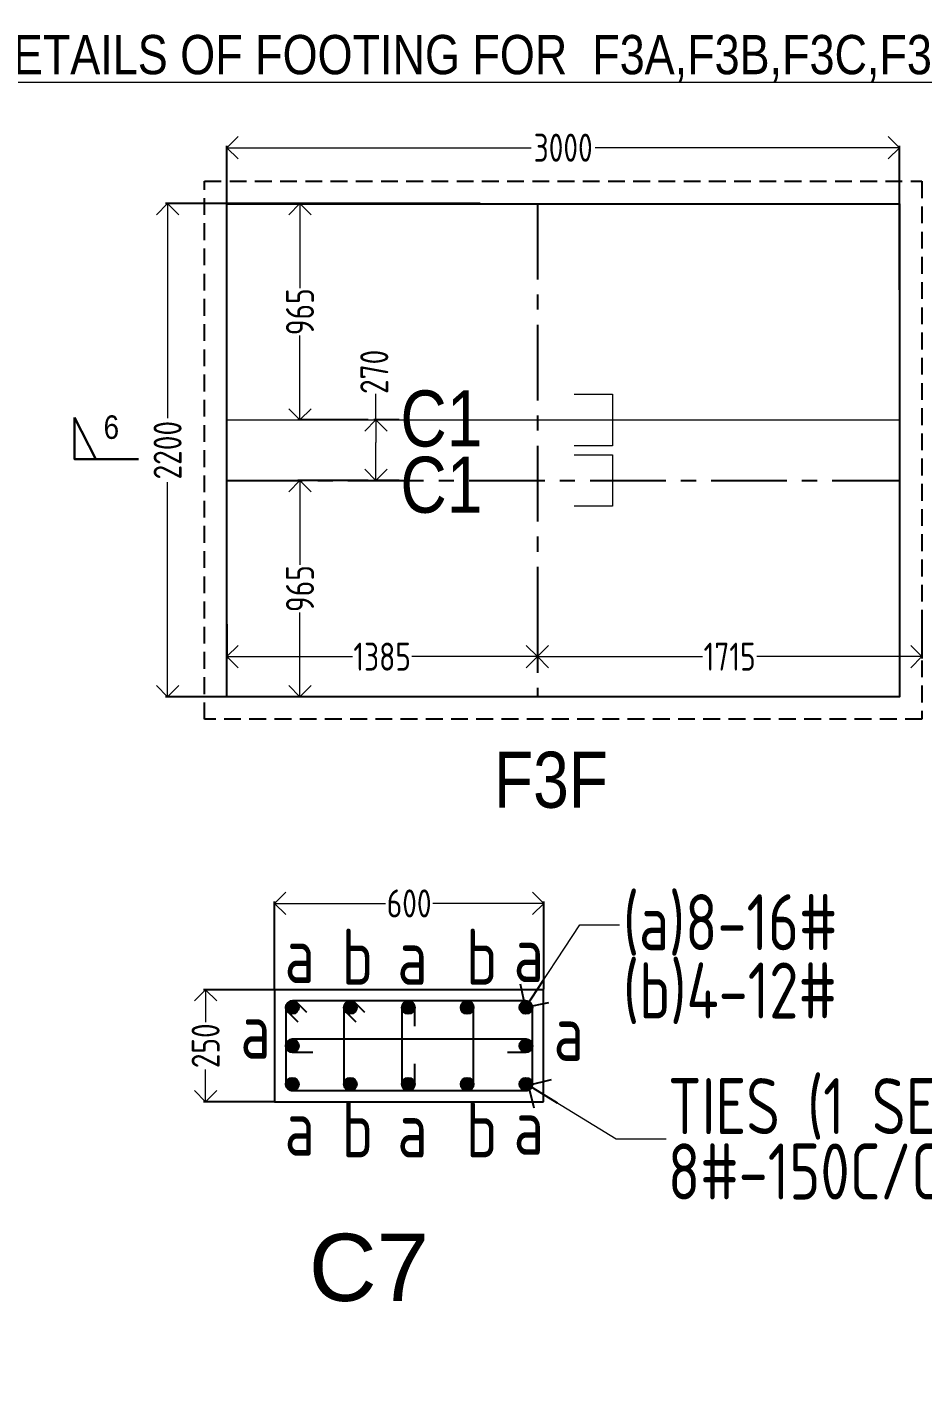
# Model space of a CAD drawing. Header units: inches. Extents: x -605 to 2991212, y -2872845 to 0.
# Drawn here: x 2406734 to 2414725, y -2404526 to -2392412 of the extents above; entities that cross this region are included whole.
import ezdxf
from ezdxf import colors
from ezdxf.entities.mleader import LeaderData, LeaderLine
from ezdxf.enums import TextEntityAlignment as Align
from ezdxf.math import Vec2, Vec3

# ---------------------------------------------------------------- set-up
doc = ezdxf.new("R2010")
doc.units = ezdxf.units.IN
doc.header["$LTSCALE"] = 600
doc.header["$MEASUREMENT"] = 0
doc.linetypes.add('CENTER', pattern=[2, 1.25, -0.25, 0.25, -0.25])
doc.linetypes.add('DASHED2', pattern=[0.375, 0.25, -0.125])
for name, color, linetype, lineweight in [('BLOCK', 7, 'Continuous', 30), ('L4', 4, 'Continuous', 30), ('PV_TEXT_ROMANS', 7, 'Continuous', 0), ('rDIMension', 1, 'Continuous', 18), ('rRCC 2', 40, 'Continuous', 15), ('rREINF 1', 1, 'Continuous', 25), ('rREINF 2', 4, 'Continuous', 25), ('TEXT6', 6, 'Continuous', 50)]:
    doc.layers.add(name, color=color, linetype=linetype, lineweight=lineweight)
doc.layers.add('SnT-CENTER2', color=8, linetype='CENTER')
doc.styles.add('DIM', font='geniso.shx', dxfattribs={"width": 0.85})
doc.styles.add('J.P', font='ARIALN.TTF')
doc.styles.add('ROMANS', font='arial.ttf')
doc.styles.get("Standard").update_dxf_attribs({"font": 'arial.ttf'})
doc.styles.add('TEXT3', font='geniso.shx')
doc.dimstyles.new('ST-150', dxfattribs={"dimscale": 75, "dimtxt": 3, "dimasz": 2, "dimexe": 0.18, "dimexo": 0.0625, "dimgap": 0.2, "dimtad": 0, "dimdec": 0, "dimlfac": 2, "dimzin": 0, "dimdsep": 46, "dimtxsty": 'DIM', "dimblk": 'OPEN90', "dimcen": 0.09, "dimclrd": 256, "dimclrt": 7, "dimadec": 0, "dimazin": 0, "dimtfac": 1, "dimtdec": 0, "dimtofl": 0, "dimtmove": 0, "dimatfit": 3, "dimldrblk": 'OPEN90', "dimfxl": 1, "dimtolj": 1, "dimtzin": 0, "dimlwd": -1, "dimarcsym": 0})
doc.dimstyles.new('ST-25', dxfattribs={"dimscale": 100, "dimtxt": 2.5, "dimasz": 2, "dimexe": 0.18, "dimexo": 0.0625, "dimgap": 0.2, "dimtad": 0, "dimdec": 0, "dimlfac": 0.25, "dimzin": 0, "dimdsep": 46, "dimtxsty": 'DIM', "dimblk": 'OPEN90', "dimcen": 0.09, "dimclrd": 256, "dimclrt": 7, "dimadec": 0, "dimazin": 0, "dimtfac": 1, "dimtdec": 0, "dimtofl": 0, "dimtmove": 0, "dimatfit": 3, "dimldrblk": 'OPEN90', "dimfxl": 1, "dimtolj": 1, "dimtzin": 0, "dimlwd": -1, "dimarcsym": 0})
doc.dimstyles.new('ST-50', dxfattribs={"dimscale": 100, "dimtxt": 2.5, "dimasz": 2, "dimexe": 0.18, "dimexo": 0.0625, "dimgap": 0.2, "dimtad": 0, "dimdec": 0, "dimlfac": 0.5, "dimzin": 0, "dimdsep": 46, "dimtxsty": 'DIM', "dimblk": 'OPEN90', "dimcen": 0.09, "dimclrd": 256, "dimclrt": 7, "dimadec": 0, "dimazin": 0, "dimtfac": 1, "dimtdec": 0, "dimtofl": 0, "dimtmove": 0, "dimatfit": 3, "dimldrblk": 'OPEN90', "dimfxl": 1, "dimtolj": 1, "dimtzin": 0, "dimlwd": -1, "dimarcsym": 0})

# ---------------------------------------------------------------- blocks, each defined once
blk = doc.blocks.new('_Open90')
at = {"color": 0, "linetype": 'ByBlock', "lineweight": -2}
for p, q in [((-0.5, 0.5), (0, 0)), ((0, 0), (-1, 0)), ((0, 0), (-0.5, -0.5))]:
    blk.add_line(p, q, dxfattribs=at)
blk = doc.blocks.new('*D821')
at = {"layer": 'Defpoints', "color": 0, "linetype": 'ByBlock'}
for p in [(2408942, -2400231), (2408942, -2401001), (2411342, -2401001)]:
    blk.add_point(p, dxfattribs=at)
at = {"layer": 'rDIMension', "color": 0, "lineweight": -2}
for p, q in [((2408942, -2400995), (2408942, -2400213)), ((2411342, -2400995), (2411342, -2400213))]:
    blk.add_line(p, q, dxfattribs=at)
at = {"layer": 'rDIMension'}
for p, q in [((2409142, -2400231), (2409930, -2400231)), ((2411142, -2400231), (2410353, -2400231))]:
    blk.add_line(p, q, dxfattribs=at)
at = {"layer": 'rDIMension', "linetype": 'ByBlock', "xscale": 200, "yscale": 200, "zscale": 200, "rotation": 180}
blk.add_blockref('_Open90', (2408942, -2400231), dxfattribs=at)
at = {"layer": 'rDIMension', "linetype": 'ByBlock', "xscale": 200, "yscale": 200, "zscale": 200}
blk.add_blockref('_Open90', (2411342, -2400231), dxfattribs=at)
at = {"layer": 'rDIMension', "color": 7, "linetype": 'ByBlock', "insert": (2410142, -2400231), "char_height": 250, "attachment_point": 5, "style": 'DIM'}
blk.add_mtext('\\A1;600', dxfattribs=at)
blk = doc.blocks.new('*D822')
at = {"layer": 'Defpoints', "color": 0, "linetype": 'ByBlock'}
for p in [(2408942, -2401001), (2408326, -2402001), (2408942, -2402001)]:
    blk.add_point(p, dxfattribs=at)
at = {"layer": 'rDIMension', "color": 0, "lineweight": -2}
for p, q in [((2408935, -2401001), (2408308, -2401001)), ((2408935, -2402001), (2408308, -2402001))]:
    blk.add_line(p, q, dxfattribs=at)
at = {"layer": 'rDIMension'}
for p, q in [((2408326, -2401201), (2408326, -2401290)), ((2408326, -2401801), (2408326, -2401712))]:
    blk.add_line(p, q, dxfattribs=at)
at = {"layer": 'rDIMension', "linetype": 'ByBlock', "xscale": 200, "yscale": 200, "zscale": 200}
for p, rotation in [((2408326, -2401001), 90), ((2408326, -2402001), 270)]:
    blk.add_blockref('_Open90', p, dxfattribs=dict(at, rotation=rotation))
at = {"layer": 'rDIMension', "color": 7, "linetype": 'ByBlock', "insert": (2408326, -2401501), "char_height": 250, "attachment_point": 5, "rotation": 90, "style": 'DIM'}
blk.add_mtext('\\A1;250', dxfattribs=at)
blk = doc.blocks.new('*D825')
at = {"layer": 'Defpoints', "color": 0, "linetype": 'ByBlock'}
for p in [(2409168, -2393987), (2409783, -2393987), (2409783, -2395917)]:
    blk.add_point(p, dxfattribs=at)
at = {"layer": 'rDIMension', "color": 0, "linetype": 'ByBlock', "lineweight": -2}
for p, q in [((2409777, -2393987), (2409150, -2393987)), ((2409777, -2395917), (2409150, -2395917))]:
    blk.add_line(p, q, dxfattribs=at)
at = {"layer": 'rDIMension', "linetype": 'ByBlock'}
for p, q in [((2409168, -2394187), (2409168, -2394741)), ((2409168, -2395717), (2409168, -2395164))]:
    blk.add_line(p, q, dxfattribs=at)
at = {"layer": 'rDIMension', "linetype": 'ByBlock', "xscale": 200, "yscale": 200, "zscale": 200}
for p, rotation in [((2409168, -2393987), 90), ((2409168, -2395917), 270)]:
    blk.add_blockref('_Open90', p, dxfattribs=dict(at, rotation=rotation))
at = {"layer": 'rDIMension', "color": 7, "linetype": 'ByBlock', "insert": (2409168, -2394952), "char_height": 250, "attachment_point": 5, "rotation": 90, "style": 'DIM'}
blk.add_mtext('\\A1;965', dxfattribs=at)
blk = doc.blocks.new('*D826')
at = {"layer": 'Defpoints', "color": 0, "linetype": 'ByBlock'}
for p in [(2409783, -2396457), (2409168, -2398387), (2409783, -2398387)]:
    blk.add_point(p, dxfattribs=at)
at = {"layer": 'rDIMension', "color": 0, "linetype": 'ByBlock', "lineweight": -2}
for p, q in [((2409777, -2396457), (2409150, -2396457)), ((2409777, -2398387), (2409150, -2398387))]:
    blk.add_line(p, q, dxfattribs=at)
at = {"layer": 'rDIMension', "linetype": 'ByBlock'}
for p, q in [((2409168, -2396657), (2409168, -2397211)), ((2409168, -2398187), (2409168, -2397634))]:
    blk.add_line(p, q, dxfattribs=at)
at = {"layer": 'rDIMension', "linetype": 'ByBlock', "xscale": 200, "yscale": 200, "zscale": 200}
for p, rotation in [((2409168, -2396457), 90), ((2409168, -2398387), 270)]:
    blk.add_blockref('_Open90', p, dxfattribs=dict(at, rotation=rotation))
at = {"layer": 'rDIMension', "color": 7, "linetype": 'ByBlock', "insert": (2409168, -2397422), "char_height": 250, "attachment_point": 5, "rotation": 90, "style": 'DIM'}
blk.add_mtext('\\A1;965', dxfattribs=at)
blk = doc.blocks.new('*D827')
at = {"layer": 'Defpoints', "color": 0, "linetype": 'ByBlock'}
for p in [(2409846, -2395917), (2410058, -2395917), (2410058, -2396457)]:
    blk.add_point(p, dxfattribs=at)
at = {"layer": 'rDIMension', "linetype": 'ByBlock'}
for p, q in [((2409846, -2395917), (2409846, -2395683)), ((2409846, -2396257), (2409846, -2396117))]:
    blk.add_line(p, q, dxfattribs=at)
at = {"layer": 'rDIMension', "color": 0, "linetype": 'ByBlock', "lineweight": -2}
for p, q in [((2410052, -2395917), (2409828, -2395917)), ((2410052, -2396457), (2409828, -2396457))]:
    blk.add_line(p, q, dxfattribs=at)
at = {"layer": 'rDIMension', "linetype": 'ByBlock', "xscale": 200, "yscale": 200, "zscale": 200}
for p, rotation in [((2409846, -2395917), 90), ((2409846, -2396457), 270)]:
    blk.add_blockref('_Open90', p, dxfattribs=dict(at, rotation=rotation))
at = {"layer": 'rDIMension', "color": 7, "linetype": 'ByBlock', "insert": (2409831, -2395488), "char_height": 250, "attachment_point": 5, "rotation": 90, "style": 'DIM'}
blk.add_mtext('\\A1;270', dxfattribs=at)
blk = doc.blocks.new('*D828')
at = {"layer": 'Defpoints', "color": 0, "linetype": 'ByBlock'}
for p in [(2408516, -2397733), (2411286, -2397733), (2411286, -2398029)]:
    blk.add_point(p, dxfattribs=at)
at = {"layer": 'rDIMension', "color": 0, "linetype": 'ByBlock', "lineweight": -2}
for p, q in [((2408516, -2397739), (2408516, -2398047)), ((2411286, -2397739), (2411286, -2398047))]:
    blk.add_line(p, q, dxfattribs=at)
at = {"layer": 'rDIMension', "linetype": 'ByBlock'}
for p, q in [((2408716, -2398029), (2409637, -2398029)), ((2411086, -2398029), (2410166, -2398029))]:
    blk.add_line(p, q, dxfattribs=at)
at = {"layer": 'rDIMension', "linetype": 'ByBlock', "xscale": 200, "yscale": 200, "zscale": 200, "rotation": 180}
blk.add_blockref('_Open90', (2408516, -2398029), dxfattribs=at)
at = {"layer": 'rDIMension', "linetype": 'ByBlock', "xscale": 200, "yscale": 200, "zscale": 200}
blk.add_blockref('_Open90', (2411286, -2398029), dxfattribs=at)
at = {"layer": 'rDIMension', "color": 7, "linetype": 'ByBlock', "insert": (2409901, -2398029), "char_height": 250, "attachment_point": 5, "style": 'DIM'}
blk.add_mtext('\\A1;1385', dxfattribs=at)
blk = doc.blocks.new('*D829')
at = {"layer": 'Defpoints', "color": 0, "linetype": 'ByBlock'}
for p in [(2411286, -2397733), (2414716, -2397733), (2414716, -2398029)]:
    blk.add_point(p, dxfattribs=at)
at = {"layer": 'rDIMension', "color": 0, "linetype": 'ByBlock', "lineweight": -2}
for p, q in [((2411286, -2397739), (2411286, -2398047)), ((2414716, -2397739), (2414716, -2398047))]:
    blk.add_line(p, q, dxfattribs=at)
at = {"layer": 'rDIMension', "linetype": 'ByBlock'}
for p, q in [((2411486, -2398029), (2412758, -2398029)), ((2414516, -2398029), (2413244, -2398029))]:
    blk.add_line(p, q, dxfattribs=at)
at = {"layer": 'rDIMension', "linetype": 'ByBlock', "xscale": 200, "yscale": 200, "zscale": 200, "rotation": 180}
blk.add_blockref('_Open90', (2411286, -2398029), dxfattribs=at)
at = {"layer": 'rDIMension', "linetype": 'ByBlock', "xscale": 200, "yscale": 200, "zscale": 200}
blk.add_blockref('_Open90', (2414716, -2398029), dxfattribs=at)
at = {"layer": 'rDIMension', "color": 7, "linetype": 'ByBlock', "insert": (2413001, -2398029), "char_height": 250, "attachment_point": 5, "style": 'DIM'}
blk.add_mtext('\\A1;1715', dxfattribs=at)
blk = doc.blocks.new('*D830')
at = {"layer": 'Defpoints', "color": 0, "linetype": 'ByBlock'}
for p in [(2414516, -2393488), (2408516, -2394761), (2414516, -2394761)]:
    blk.add_point(p, dxfattribs=at)
at = {"layer": 'rDIMension', "color": 0, "linetype": 'ByBlock', "lineweight": -2}
for p, q in [((2408516, -2394755), (2408516, -2393470)), ((2414516, -2394755), (2414516, -2393470))]:
    blk.add_line(p, q, dxfattribs=at)
at = {"layer": 'rDIMension', "linetype": 'ByBlock'}
for p, q in [((2408716, -2393488), (2411231, -2393488)), ((2414316, -2393488), (2411802, -2393488))]:
    blk.add_line(p, q, dxfattribs=at)
at = {"layer": 'rDIMension', "linetype": 'ByBlock', "xscale": 200, "yscale": 200, "zscale": 200, "rotation": 180}
blk.add_blockref('_Open90', (2408516, -2393488), dxfattribs=at)
at = {"layer": 'rDIMension', "linetype": 'ByBlock', "xscale": 200, "yscale": 200, "zscale": 200}
blk.add_blockref('_Open90', (2414516, -2393488), dxfattribs=at)
at = {"layer": 'rDIMension', "color": 7, "linetype": 'ByBlock', "insert": (2411516, -2393488), "char_height": 250, "attachment_point": 5, "style": 'DIM'}
blk.add_mtext('\\A1;3000', dxfattribs=at)
blk = doc.blocks.new('*D831')
at = {"layer": 'Defpoints', "color": 0, "linetype": 'ByBlock'}
for p in [(2410782, -2393987), (2407987, -2398387), (2410782, -2398387)]:
    blk.add_point(p, dxfattribs=at)
at = {"layer": 'rDIMension', "color": 0, "linetype": 'ByBlock', "lineweight": -2}
for p, q in [((2410776, -2393987), (2407969, -2393987)), ((2410776, -2398387), (2407969, -2398387))]:
    blk.add_line(p, q, dxfattribs=at)
at = {"layer": 'rDIMension', "linetype": 'ByBlock'}
for p, q in [((2407987, -2394187), (2407987, -2395902)), ((2407987, -2398187), (2407987, -2396473))]:
    blk.add_line(p, q, dxfattribs=at)
at = {"layer": 'rDIMension', "linetype": 'ByBlock', "xscale": 200, "yscale": 200, "zscale": 200}
for p, rotation in [((2407987, -2393987), 90), ((2407987, -2398387), 270)]:
    blk.add_blockref('_Open90', p, dxfattribs=dict(at, rotation=rotation))
at = {"layer": 'rDIMension', "color": 7, "linetype": 'ByBlock', "insert": (2407987, -2396187), "char_height": 250, "attachment_point": 5, "rotation": 90, "style": 'DIM'}
blk.add_mtext('\\A1;2200', dxfattribs=at)
blk = doc.blocks.new('SMH-1')
at = {"layer": 'L4'}
for points in [[(0, 0), (815, 0), (815, 535)], [(815, 535), (546, 0)]]:
    blk.add_lwpolyline(points, dxfattribs=at)
at = {"layer": 'TEXT6', "style": 'ROMANS', "width": 0.85}
blk.add_attdef('SEC', text='', height=300, dxfattribs=at).set_placement((346, 410), align=Align.MIDDLE_CENTER)
blk = doc.blocks.new('_DotBlank')
at = {"color": 0, "linetype": 'ByBlock', "lineweight": -2}
blk.add_line((-0.5, 0), (-1, 0), dxfattribs=at)
blk.add_circle((0, 0), 0.5, dxfattribs=at)

msp = doc.modelspace()

# ---------------------------------------------------------------- hatches: boundary and pattern name
at = {"layer": 'rREINF 2'}
h = msp.add_hatch(color=256, dxfattribs=at)
h.dxf.hatch_style = 1
h.paths.add_polyline_path([(2409157, -2401158.6, 1), (2409041.6, -2401158.6, 1)])
h = msp.add_hatch(color=256, dxfattribs=at)
h.dxf.hatch_style = 1
h.paths.add_polyline_path([(2409559.5, -2401158.8, -1), (2409674.8, -2401158.8, -1)])
h = msp.add_hatch(color=256, dxfattribs=at)
h.dxf.hatch_style = 1
h.paths.add_polyline_path([(2410077.1, -2401159, -1), (2410192.4, -2401159, -1)])
h = msp.add_hatch(color=256, dxfattribs=at)
h.dxf.hatch_style = 1
h.paths.add_polyline_path([(2410602, -2401158.8, -1), (2410717.3, -2401158.8, -1)])
h = msp.add_hatch(color=256, dxfattribs=at)
h.dxf.hatch_style = 1
h.paths.add_polyline_path([(2411126.3, -2401158.6, -1), (2411241.6, -2401158.6, -1)])
h = msp.add_hatch(color=256, dxfattribs=at)
h.dxf.hatch_style = 1
h.paths.add_polyline_path([(2409157, -2401500.9, 1), (2409041.6, -2401500.9, 1)])
h = msp.add_hatch(color=256, dxfattribs=at)
h.dxf.hatch_style = 1
h.paths.add_polyline_path([(2411126.3, -2401500.9, -1), (2411241.6, -2401500.9, -1)])
h = msp.add_hatch(color=256, dxfattribs=at)
h.dxf.hatch_style = 1
h.paths.add_polyline_path([(2409157, -2401843.3, 1), (2409041.6, -2401843.3, 1)])
h = msp.add_hatch(color=256, dxfattribs=at)
h.dxf.hatch_style = 1
h.paths.add_polyline_path([(2409559.5, -2401843.5, -1), (2409674.8, -2401843.5, -1)])
h = msp.add_hatch(color=256, dxfattribs=at)
h.dxf.hatch_style = 1
h.paths.add_polyline_path([(2410077.1, -2401843.7, -1), (2410192.4, -2401843.7, -1)])
h = msp.add_hatch(color=256, dxfattribs=at)
h.dxf.hatch_style = 1
h.paths.add_polyline_path([(2410602, -2401843.5, -1), (2410717.3, -2401843.5, -1)])
h = msp.add_hatch(color=256, dxfattribs=at)
h.dxf.hatch_style = 1
h.paths.add_polyline_path([(2411126.3, -2401843.3, -1), (2411241.6, -2401843.3, -1)])

# ---------------------------------------------------------------- linework, layer by layer
at = {"color": 7, "linetype": 'DASHED2'}
msp.add_lwpolyline([(2408316.2, -2393787.5), (2414716.2, -2393787.5), (2414716.2, -2398587.5), (2408316.2, -2398587.5)], close=True, dxfattribs=at)
at = {"color": 1, "linetype": 'ByBlock'}
msp.add_lwpolyline([(2408516.2, -2393987.5), (2414516.2, -2393987.5), (2414516.2, -2398387.5), (2408516.2, -2398387.5)], close=True, dxfattribs=at)
at = {"color": 6, "linetype": 'ByBlock'}
msp.add_lwpolyline([(2411341.6, -2402000.9), (2411341.6, -2401000.9), (2408941.6, -2401000.9), (2408941.6, -2402000.9)], close=True, dxfattribs=at)
at = {"layer": 'rRCC 2', "color": 6}
for p, q in [((2411056.2, -2395687.5), (2411516.2, -2396147.5)), ((2411056.2, -2396147.5), (2411516.2, -2395687.5)), ((2411056.2, -2396227.5), (2411516.2, -2396687.5)), ((2411056.2, -2396687.5), (2411516.2, -2396227.5))]:
    msp.add_line(p, q, dxfattribs=at)
for points in [[(2411056.2, -2396147.5), (2411056.2, -2395687.5), (2411956.2, -2395687.5), (2411956.2, -2396147.5)], [(2411056.2, -2395687.5), (2411516.2, -2395687.5), (2411516.2, -2396147.5), (2411056.2, -2396147.5)], [(2411056.2, -2396687.5), (2411056.2, -2396227.5), (2411956.2, -2396227.5), (2411956.2, -2396687.5)], [(2411056.2, -2396227.5), (2411516.2, -2396227.5), (2411516.2, -2396687.5), (2411056.2, -2396687.5)]]:
    msp.add_lwpolyline(points, close=True, dxfattribs=at)
at = {"layer": 'rREINF 1'}
for points in [[(2411241.6, -2401840.9), (2411241.6, -2401160.9, 0.4142136), (2411181.6, -2401100.9), (2409101.6, -2401100.9, 0.4142136), (2409041.6, -2401160.9), (2409041.6, -2401840.9, 0.4142136), (2409101.6, -2401900.9), (2411181.6, -2401900.9, 0.4142136)], [(2410717.5, -2401840.9), (2410717.5, -2401160.9, 0.4142136), (2410657.5, -2401100.9), (2409619.1, -2401100.9, 0.4142136), (2409559.1, -2401160.9), (2409559.1, -2401840.9, 0.4142136), (2409619.1, -2401900.9), (2410657.5, -2401900.9, 0.4142136)]]:
    msp.add_lwpolyline(points, format="xyb", close=True, dxfattribs=at)
for points in [[(2409229.8, -2401204.8), (2409141.7, -2401116.7, 1), (2409060.1, -2401198.2), (2409148.3, -2401286.4)], [(2409747.3, -2401204.8), (2409659.2, -2401116.7, 1), (2409577.6, -2401198.2), (2409665.8, -2401286.4)], [(2410192.1, -2401324.6), (2410192.1, -2401157.5, 1), (2410076.8, -2401157.5), (2410076.8, -2401843.7, 1), (2410192.1, -2401843.7), (2410192.1, -2401661.1)], [(2411018.3, -2401558.4), (2411185.4, -2401558.4, 1), (2411185.4, -2401443.1), (2409099.8, -2401443.1, 1), (2409099.8, -2401558.4), (2409282.4, -2401558.4)]]:
    msp.add_lwpolyline(points, format="xyb", dxfattribs=at)
at = {"layer": 'rREINF 2'}
for centre in [(2409099.3, -2401158.6), (2409617.2, -2401158.8), (2410134.7, -2401159), (2410659.7, -2401158.8), (2411184, -2401158.6), (2409099.3, -2401500.9), (2411184, -2401500.9), (2409099.3, -2401843.3), (2409617.2, -2401843.5), (2410134.7, -2401843.7), (2410659.7, -2401843.5), (2411184, -2401843.3)]:
    msp.add_circle(centre, 57.7, dxfattribs=at)

# ---------------------------------------------------------------- block references
at = {"layer": 'BLOCK'}
ref = msp.add_blockref('SMH-1', (2407727.3, -2396267.5), dxfattribs=dict(at, xscale=-0.6985281548173935, yscale=0.6985281548173935, zscale=0.6985281548173935))
ref.add_attrib('SEC', '6', dxfattribs={"layer": 'TEXT6', "height": 209.6, "style": 'ROMANS', "width": 0.85}).set_placement((2407485.4, -2395981), align=Align.MIDDLE_CENTER)

# ---------------------------------------------------------------- texts
at = {"layer": 'PV_TEXT_ROMANS', "style": 'J.P'}
msp.add_text('%%UTYPICAL DETAILS OF FOOTING FOR  F3A,F3B,F3C,F3D,F3E', height=350, rotation=360, dxfattribs=at).set_placement((2410238.3, -2392687.2), align=Align.MIDDLE)
at = {"layer": 'rDIMension', "color": 7, "char_height": 500, "width": 1989.774, "attachment_point": 4, "line_spacing_factor": 0.7, "style": 'DIM'}
for s, insert in [('\\A1;(a)8-16#', (2412049.6, -2400423.3)), ('\\A1;(b)4-12#', (2412049.6, -2401032.3))]:
    msp.add_mtext(s, dxfattribs=dict(at, insert=insert))
at = {"layer": 'rDIMension', "color": 7, "char_height": 500, "attachment_point": 4, "line_spacing_factor": 0.7, "style": 'DIM'}
for s, insert in [('\\A1;b', (2409540, -2400707)), ('\\A1;b', (2410648.4, -2400707)), ('\\A1;a', (2409031.2, -2400691)), ('\\A1;a', (2410036.6, -2400707)), ('\\A1;a', (2411074.3, -2400682.9)), ('\\A1;a', (2408636.3, -2401366.2)), ('\\A1;a', (2411430.7, -2401385.4)), ('\\A1;TIES (1 SET+2LINK)\\P8#-150C/C', (2412450.3, -2402331)), ('\\A1;b', (2409540, -2402247.7)), ('\\A1;b', (2410648.4, -2402247.7)), ('\\A1;a', (2409031.2, -2402231.6)), ('\\A1;a', (2410036.6, -2402247.7)), ('\\A1;a', (2411074.3, -2402223.6))]:
    msp.add_mtext(s, dxfattribs=dict(at, insert=insert))
at = {"layer": 'rRCC 2'}
msp.add_text('C7', height=600, dxfattribs=at).set_placement((2409247, -2403778.1))

# ---------------------------------------------------------------- dimensions: what is measured, and where the dimension line sits
at = {"layer": 'rDIMension', "color": 8, "linetype": 'ByBlock'}
for base, p1, p2, picture, middle in [((2414516.2, -2393488.1), (2408516.2, -2394761.2), (2414516.2, -2394761.2), '*D830', (2411516.2, -2393488.1)), ((2411286.2, -2398029.4), (2408516.2, -2397732.6), (2411286.2, -2397732.6), '*D828', (2409901.2, -2398029.4)), ((2414716.2, -2398029.4), (2411286.2, -2397732.6), (2414716.2, -2397732.6), '*D829', (2413001.2, -2398029.4))]:
    dim = msp.add_linear_dim(base=base, p1=p1, p2=p2, dimstyle='ST-50', override={"dimblk": 'Open90', "dimtmove": 1}, dxfattribs=at)
    dim.commit()
    dim.dimension.update_dxf_attribs({"geometry": picture, "text_midpoint": middle})
at = {"layer": 'rDIMension'}
dim = msp.add_linear_dim(base=(2408941.6, -2400230.6), p1=(2411341.6, -2401000.9), p2=(2408941.6, -2401000.9), dimstyle='ST-25', dxfattribs=at)
dim.commit()
dim.dimension.update_dxf_attribs({"geometry": '*D821', "text_midpoint": (2410141.6, -2400230.6)})
dim = msp.add_linear_dim(base=(2408325.6, -2402000.9), p1=(2408941.6, -2401000.9), p2=(2408941.6, -2402000.9), angle=90, dimstyle='ST-25', dxfattribs=at)
dim.commit()
dim.dimension.update_dxf_attribs({"geometry": '*D822', "text_midpoint": (2408325.6, -2401500.9)})

# ---------------------------------------------------------------- leaders
at = {"layer": 'rRCC 2', "annotation_type": 0, "has_hookline": 1, "hookline_direction": 0}
msp.add_leader([(2411178.8, -2401160), (2411664.1, -2400423.3), (2412019.6, -2400423.3)], dimstyle='ST-150', override={"dimasz": 4}, dxfattribs=at)
at = {"layer": 'rRCC 2', "annotation_type": 0, "has_hookline": 1, "hookline_direction": 0, "text_width": 4549.5}
msp.add_leader([(2411206.8, -2401851.8), (2411988.1, -2402331), (2412435.3, -2402331)], dimstyle='ST-150', override={"dimasz": 4}, dxfattribs=at)

# ---------------------------------------------------------------- next in the draw order: texts
at = {"layer": 'PV_TEXT_ROMANS', "char_height": 500, "width": 1863.784, "attachment_point": 1, "style": 'J.P', "bg_fill": 2}
for s, insert in [('\\pxqc;C1', (2409497.9, -2395653.9)), ('\\pxqc;F3F', (2410475.3, -2398877.4))]:
    msp.add_mtext(s, dxfattribs=dict(at, insert=insert))

# ---------------------------------------------------------------- next in the draw order: linework, layer by layer
at = {"layer": 'rDIMension', "color": 8, "linetype": 'ByBlock'}
msp.add_lwpolyline([(2408516.2, -2395917.5), (2414516.2, -2395917.5)], dxfattribs=at)

# ---------------------------------------------------------------- next in the draw order: texts
at = {"layer": 'PV_TEXT_ROMANS', "insert": (2409497.9, -2396245), "char_height": 500, "width": 1863.784, "attachment_point": 1, "style": 'J.P', "bg_fill": 2}
msp.add_mtext('\\pxqc;C1', dxfattribs=at)

# ---------------------------------------------------------------- next in the draw order: dimensions: what is measured, and where the dimension line sits
at = {"layer": 'rDIMension', "color": 8, "linetype": 'ByBlock'}
dim = msp.add_linear_dim(base=(2409168, -2393987.5), p1=(2409782.9, -2395917.5), p2=(2409782.9, -2393987.5), angle=90, dimstyle='ST-50', override={"dimblk": 'Open90', "dimtmove": 1}, dxfattribs=at)
dim.commit()
dim.dimension.update_dxf_attribs({"geometry": '*D825', "text_midpoint": (2409168, -2394952.5)})

# ---------------------------------------------------------------- next in the draw order: linework, layer by layer
at = {"layer": 'SnT-CENTER2', "color": 8, "ltscale": 0.9}
for points in [[(2411286.2, -2393987.5), (2411286.2, -2398387.5)], [(2408516.2, -2396457.5), (2414516.2, -2396457.5)]]:
    msp.add_lwpolyline(points, dxfattribs=at)

# ---------------------------------------------------------------- next in the draw order: dimensions: what is measured, and where the dimension line sits
at = {"layer": 'rDIMension', "color": 8, "linetype": 'ByBlock'}
for base, p1, p2, picture, middle in [((2407987.5, -2398387.5), (2410782.3, -2393987.5), (2410782.3, -2398387.5), '*D831', (2407987.5, -2396187.5)), ((2409168, -2398387.5), (2409782.9, -2396457.5), (2409782.9, -2398387.5), '*D826', (2409168, -2397422.5))]:
    dim = msp.add_linear_dim(base=base, p1=p1, p2=p2, angle=90, dimstyle='ST-50', override={"dimblk": 'Open90', "dimtmove": 1}, dxfattribs=at)
    dim.commit()
    dim.dimension.update_dxf_attribs({"geometry": picture, "text_midpoint": middle})
dim = msp.add_linear_dim(base=(2409846.5, -2395917.5), p1=(2410058.5, -2396457.5), p2=(2410058.5, -2395917.5), angle=90, dimstyle='ST-50', override={"dimblk": 'Open90', "dimtmove": 1}, dxfattribs=at)
dim.commit()
dim.dimension.update_dxf_attribs({"geometry": '*D827', "text_midpoint": (2409830.6, -2395471.8), "dimtype": 160})

# ---------------------------------------------------------------- next in the draw order: leaders
at = {"layer": 'rRCC 2', "color": 7}
ml = msp.add_multileader_mtext('Standard', dxfattribs=at)
ml.set_content('\\A1;\\W0.85;(a)4-12# ', color=7, style='TEXT3')
ml.set_leader_properties(color=256, linetype='ByLayer', lineweight=-1)
ml.set_arrow_properties(name='DOTBLANK')
ml.build(insert=Vec2(0, 0))
ml.multileader.update_dxf_attribs({"text_top_attachment_type": 0, "text_bottom_attachment_type": 0, "dogleg_length": 7.47, "arrow_head_size": 187.5, "scale": 75})
ctx = ml.context
ctx.base_point, ctx.scale, ctx.char_height, ctx.arrow_head_size, ctx.landing_gap_size, ctx.plane_origin = Vec3(2474235.5, -2625457.1), 75, 250, 187.5, 6.75, Vec3(2469885.5, -2625505)
ctx.text_align_type = 2
notes = []
notes.append((ctx, [(0, (0, 0, 0), (0, 0), (1, 0), 1, [])]))
ctx.mtext.insert, ctx.mtext.alignment, ctx.mtext.flow_direction = Vec3(2475262.2, -2625325.8), 3, 5
for ctx, leaders in notes:
    for number, flags, end, landing, length, lines in leaders:
        leader = LeaderData()
        leader.index, (leader.has_last_leader_line, leader.has_dogleg_vector, leader.attachment_direction) = number, flags
        leader.last_leader_point, leader.dogleg_vector, leader.dogleg_length = Vec3(end), Vec3(landing), length
        for number, points, colour, breaks in lines:
            line = LeaderLine()
            line.index, line.vertices, line.color, line.breaks = number, Vec3.list(points), colors.encode_raw_color(colour), breaks
            leader.lines.append(line)
        ctx.leaders.append(leader)

doc.saveas('drawing.dxf')
